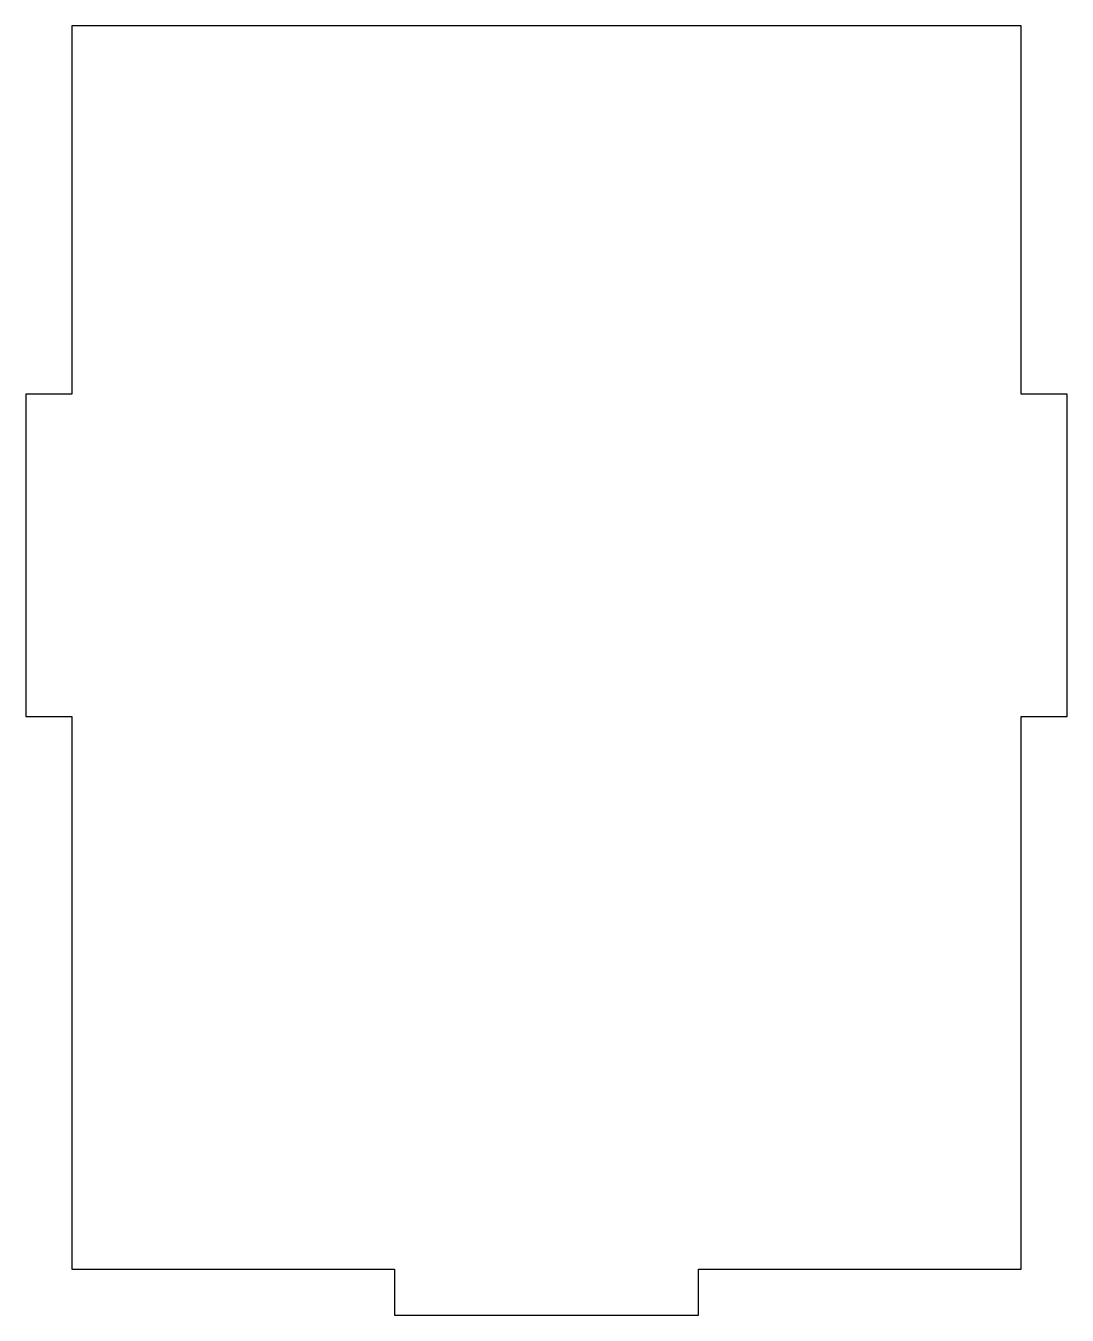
# Model space of a CAD drawing. Header units: millimetres. Extents: x -40 to 73, y 0 to 140.
import ezdxf

# ---------------------------------------------------------------- set-up
doc = ezdxf.new("R2010")
doc.units = ezdxf.units.MM

msp = doc.modelspace()

# ---------------------------------------------------------------- linework, layer by layer
msp.add_lwpolyline([(-40, 65), (-35, 65), (-35, 5), (0, 5), (0, 0), (33, 0), (33, 5), (68, 5), (68, 65), (73, 65), (73, 100), (68, 100), (68, 140), (-35, 140), (-35, 100), (-40, 100)], close=True)

doc.saveas('drawing.dxf')
